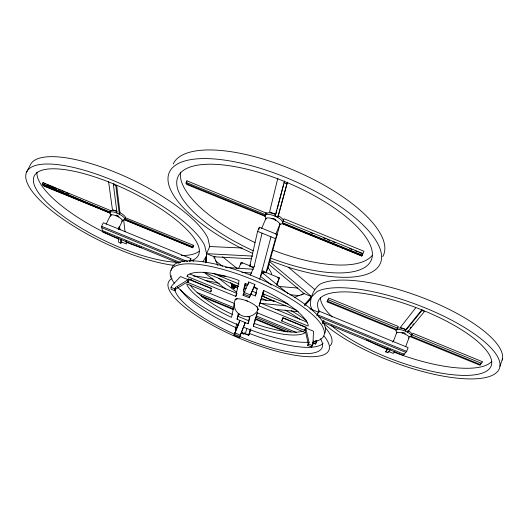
<?xml version="1.0" encoding="UTF-8"?>
<svg xmlns="http://www.w3.org/2000/svg" width="529" height="529" viewBox="0 0 529 529"><rect width="100%" height="100%" fill="white"/><g stroke="black" fill="none" stroke-linecap="round" stroke-linejoin="round"><path stroke-width="0.79" d="M171.052 287.359L171.046 289.184L174.854 290.758L175.516 289.303L175.549 287.472L188.119 279.696L180.475 276.555L171.713 285.898L171.052 287.359L174.887 288.933L174.854 290.758M125.518 217.776L193.316 245.231L193.264 246.038L192.629 247.46L124.718 219.68M502.239 360.123A100.55 31.641 20.3 0 0 430.639 300.935A100.55 31.641 20.3 0 0 320.164 284.099C313.485 289.158 309.796 297.774 310.642 306.079A100.781 31.032 20.4 0 0 312.328 309.908M265.055 215.634L266.008 212.975L265.055 215.634L186.135 183.556L186.175 182.452L186.922 180.839L267.052 213.399M186.83 183.219L186.777 184.502L265.201 216.381M186.922 180.839L186.135 183.556M312.923 343.982L313.538 331.214L305.802 328.033L309.042 342.382L307.673 345.411L311.535 346.998L312.923 343.982L311.535 346.998M205.847 262.774L206.575 253.669L209.755 246.534L207.831 238.024A99.28 30.874 25.8 0 0 115.368 172.302A99.28 30.874 25.8 0 0 30.08 165.405L26.45 172.434M278.036 215.561L280.033 216.791A9.509 3.465 23.3 0 1 283.313 220.494L283.279 221.122L362.854 253.457L362.193 255.117L282.585 222.755L282.618 222.134A9.515 3.452 23.3 0 0 270.908 214.761A9.515 3.452 23.3 0 0 266.332 218.57M187.967 282.486L188.172 278.757L211.21 288.212L210.754 291.849L187.967 282.486L189.256 279.603L211.263 288.642M190.129 261.359L190.857 258.602L103.32 222.729L101.601 226.286L102.566 231.96L179.007 263.316M192.629 247.46L193.316 245.231M205.774 262.847L206.171 256.267L203.037 261.822M193.039 245.959L192.92 247.843L125.604 220.295M205.92 262.734L206.575 253.669L204.584 245.277A99.505 30.272 25.7 0 0 82.352 169.71A99.505 30.272 25.7 0 0 38.63 198.924A99.505 30.272 25.7 0 0 174.418 265.432M233.758 287.538L234.321 287.591L234.433 286.414L233.659 286.202L232.925 287.895L233.633 288.054L234.268 286.599L234.235 287.902L234.975 287.148L234.413 287.102M42.472 184.647L42.578 183.993L42.624 185.262L109.946 212.803L109.972 213.266A8.252 2.519 25.7 0 0 111.54 215.243M213.947 258.066L214.172 256.777L206.575 253.669L252.783 256.096M240.84 264.526L241.277 262.338L253.384 267.29M235.822 296.379L239.068 280.482L234.4 278.783A66.509 18.925 23.1 0 0 187.769 275.159L187.107 276.376L235.822 296.379L236.78 294.17M248.842 321.632L247.956 323.722L237.058 319.238L238.314 313.624M244.848 291.671L243.36 291.062L245.079 283.379L248.121 284.628L248.736 281.997L254.879 284.509L254.218 287.128L249.219 297.767L243.056 295.242L248.736 281.997M237.058 319.238L238.896 313.578M243.36 291.062L244.656 288.047L245.701 283.399M239.445 337.469L245.231 322.604L239.445 337.469L234.036 335.234L239.782 320.362L239.458 321.744M236.787 323.483L235.345 329.838L236.165 327.914M238.4 316.329L238.936 313.942M253.794 267.806L249.734 266.14L257.583 231.365L259.382 227.212L277.222 234.473L275.444 238.639L265.994 272.792L261.928 271.132L259.779 279.272M258.84 229.606L259.382 227.212M266.133 214.152L266.378 213.127M250.396 275.113L254.125 266.424L262.047 233.183M277.824 178.247L269.585 211.95L275.794 214.476L275.087 216.123L277.745 217.201L278.446 215.554M249.219 297.767L254.879 284.509M244.424 332.695L244.014 334.262L242.13 333.482L242.639 332.291M275.087 216.123L284.542 180.964M276.006 213.676L276.839 210.482M277.256 208.889L283.709 184.158M247.956 323.722L249.622 317.393L247.532 316.54M250.799 294.117L255.269 295.949L257.266 288.378L254.218 287.128M245.357 333.964L246.785 328.549M249.033 320.032L249.847 316.931M270.98 236.82L262.291 269.764A4.417 1.402 23.2 0 1 261.564 270.226M262.563 271.073L260.546 276.369L271.324 285.078M277.745 217.201L287.419 182.128M278.386 215.779L287.201 182.922M235.676 299.196L237.065 298.607L235.094 299.95A12.451 11.922 13.7 0 0 241.898 315.694A12.451 11.922 13.7 0 0 258.106 309.399L257.147 306.86L258.106 309.399L257.464 310.126L258.106 309.399M241.647 332.437L248.696 335.34L250.422 329.098M250.217 330.202L248.921 334.883L246.719 333.971M250.931 328.972L248.696 335.34M280.145 223.694L267.628 268.957L265.994 272.792M361.981 255.527L282.46 223.198L282.301 223.76L361.71 256.036L362.193 255.117M253.318 326.281L257.14 312.791L305.107 332.503L303.977 333.462A66.509 18.925 23.1 0 1 257.504 327.828L253.318 326.281L257.722 312.156M259.091 305.934L263.475 290.487L268.064 292.583A66.509 18.925 23.1 0 1 308.123 324.568L308.123 326.069L259.091 305.934L263.892 290.514M276.971 285.25L279.319 277.897L264.156 271.694L263.217 273.896M499.945 366.24L502.55 358.609M410.154 336.669L479.968 365.235L480.649 364.673L481.165 363.185L411.635 334.738A8.12 2.519 20.4 0 0 409.367 331.425L408.064 330.671L407.509 332.152L424.43 311.535L421.937 310.516L405.274 331.088A8.12 2.506 20.4 0 0 397.94 329.461L396.135 330.083L327.081 301.861L327.669 300.412L328.813 298.065L398.324 326.492L396.624 329.448M405.637 346.773L408.943 337.886M322.802 322.3L403.263 355.303L403.812 353.822M403.263 355.303L406.708 351.362L408.104 347.619L318.842 311.045L318.299 312.183L310.014 308.791M281.706 321.004L282.949 317.678L306.179 327.22L304.684 330.446L281.706 321.004L282.936 317.876M390.296 349.59L387.757 352.724L385.608 351.838L387.645 348.551M387.757 352.724L388.279 351.342L393.298 353.398L394.859 351.527M393.278 341.708L396.618 332.84M262.549 273.149L263.429 270.861M361.71 256.036L363.998 251.275L283.954 218.755L282.585 222.755M322.485 323.821L323.96 320.138M312.533 342.812L315.562 344.055L316.362 342.23L313.307 340.974M307.673 345.411L309.042 342.382M327.418 301.173L328.006 299.718L397.59 328.145L397.034 329.62L327.418 301.173L327.081 301.861M316.818 315.859L318.842 311.045M304.684 330.446L305.881 327.504L282.916 318.074M262.774 271.073L262.159 272.58L288.074 293.668M239.3 322.432L234.036 335.234M276.541 284.516L279.319 277.897L277.685 277.798M276.846 284.972L277.758 282.797M255.269 295.949L256.234 293.681M275.781 234.116L279.808 224.68M243.056 295.242L243.505 294.197M261.643 228.356L265.71 218.946M249.734 266.14L250.554 264.229M238.744 268.177L241.277 262.338L242.553 263.389M232.086 285.25L231.444 286.738L232.006 286.791L232.648 285.296L231.775 284.741L233.289 285.528L231.775 284.741M232.337 284.787L231.689 284.939M231.596 286.863L232.244 285.369L232.806 285.415L232.158 286.91L231.444 286.738M232.244 285.369L233.289 285.528M232.119 287.267L232.846 285.574L233.408 285.62L232.925 287.234L233.362 287.849L232.119 287.267L233.362 287.849M232.681 287.313L233.408 285.62M232.8 287.796L233.448 287.644M232.925 287.895L233.487 287.941L234.221 286.249M235.233 287.035L234.453 286.817L235.233 287.035L234.499 288.728L233.937 288.682L234.975 287.148M210.754 291.849L211.388 290.401M214.351 257.934L214.979 256.512M187.107 276.376L187.769 274.915M174.887 288.933L175.549 287.472M189.561 261.485L190.857 258.602M118.119 237.488L118.767 242.394L120.87 243.254L121.498 241.938L121.187 239.492M118.232 229.56L122.265 221.115M125.518 217.512L124.368 220.031A8.252 2.519 25.7 0 1 122.04 220.176M116.744 185.745L119.99 212.777L119.316 214.185L115.818 185.6L113.391 184.614L113.88 183.616M106.084 224.316L110.501 215.158M110.568 210.549L43.028 182.644L42.32 184.032L109.893 211.95L110.568 210.549L111.07 210.621A8.246 2.526 25.7 0 1 115.071 210.793L116.969 211.402M110.978 210.721L110.303 212.122L109.893 211.95M243.73 293.674L244.742 291.585M316.077 342.766L317.023 340.974L315.502 340.345M315.562 344.055L315.846 343.526L312.784 342.263M42.578 183.993L42.386 184.33L109.946 212.803M235.094 299.95L235.689 299.143M415.688 307.871L400.407 327.391L405.829 329.607L422.016 309.564M392.71 342.197L393.721 340.927M385.608 351.838L388.134 348.677M304.757 305.253L311.72 296.696L317.155 291.499A100.781 31.032 20.4 0 1 459.595 324.561A100.781 31.032 20.4 0 1 469.044 378.916A100.781 31.032 20.4 0 1 322.505 322.26M410.114 328.159L411.145 326.909M412.686 325.024L413.711 323.768M265.763 214L267.542 212.87A9.509 3.465 23.3 0 1 275.794 214.476M263.31 296.286L263.964 295.526L263.839 294.435L262.939 293.099M255.084 319.093L255.454 318.689L287.558 331.895M304.301 304.849L311.72 296.696L269.287 261.326M304.902 305.412L310.695 299.05M282.46 223.198L281.924 223.78A9.515 3.452 23.3 0 1 279.676 224.25M234.321 287.591L235.015 286.87M480.484 363.747L482.765 361.849L412.878 333.263L411.093 336.213L409.241 336.808M175.516 289.303L188.02 281.56M301.146 295.056L304.056 293.562L311.72 296.696M294.243 297.45L304.056 293.562L268.547 264.064M397.352 328.185L398.496 327.987A8.12 2.519 20.4 0 1 405.829 329.607L405.274 331.088L408.811 332.906A8.12 2.506 20.4 0 1 411.093 336.213L480.649 364.673M209.755 246.534L242.282 248.008M251.282 258.8L214.172 256.777L217.855 265.558M225.4 267.363L253.338 269.254M241.859 272.329L251.718 273.03M219.026 275.768L225.486 276.257M278.889 286.467L297.814 288.041M232.641 285.68L233.567 285.746M234.433 286.414L233.659 286.202M234.235 287.902L233.673 287.855M289.925 294.752L299.791 295.638M261.557 299.731L274.452 300.961M260.863 303.362L285.839 305.822M275.397 309.346L298.323 311.693M244.987 284.9L247.512 285.29M269.697 260.572L288.953 267.476A114.912 41.612 23.3 0 0 368.554 230.737A114.912 41.612 23.3 0 0 193.462 159.236A114.912 41.612 23.3 0 0 239.068 247.103L252.855 253.437M254.489 323.49L258.681 325.037A66.449 19.097 23.1 0 0 303.17 331.22M238.281 286.606L236.813 286.044A87.146 23.937 23 0 0 232.039 284.47M54.467 188.899L42.32 184.032L109.926 212.526L110.396 212.023A8.252 2.519 25.7 0 1 116.287 212.81L120.182 214.635A8.252 2.519 25.7 0 1 124.837 218.814L192.675 246.653M283.789 182.723L286.658 183.887M310.668 232.747L312.963 233.679M323.662 238.024L325.957 238.956M327.484 239.577L329.772 240.51M332.834 241.753L335.122 242.685M349.643 248.584L351.937 249.516M354.992 250.759L357.287 251.692M358.814 252.313L362.636 253.867M186.175 182.452L265.3 214.609M282.387 223.456L361.856 255.765M257.583 231.365L275.444 238.639M116.863 211.369L112.419 209.55L108.577 181.612M43.953 186.063L110.151 213.154M190.777 259.924L193.759 261.147M101.601 226.286L187.709 261.584M317.36 314.735L406.708 351.362M101.846 227.721L184.588 261.643M213.048 273.314L239.088 283.987M263.561 294.025L288.193 304.122M405.836 352.36L320.673 317.44A4.153 1.23 21.9 0 0 318.67 316.798M244.656 288.047L246.137 288.655M252.088 291.095L256.552 292.927M102.328 230.558L180.667 262.688M238.48 286.401L203.83 272.184L225.79 289.085M262.88 296.405L297.047 310.417M322.617 320.905L404.116 354.324M121.498 241.938L126.398 243.948L126.034 240.708M244.021 292.385L250.204 294.924M243.347 293.952L249.536 296.491M189.944 274.075L237.098 293.43M260.341 302.972L307.065 322.154M256.386 316.044L296.557 332.556M197.132 292.55L233.639 307.561M255.996 317.407L291.148 331.862M201.132 295.698L233.851 309.154M201.833 296.637L233.725 309.749M254.952 319.126L286.01 331.901M308.44 343.876L312.322 345.477M238.248 316.454L249.133 320.938M234.856 332.853L240.278 335.088M234.261 334.249L239.69 336.484M45.368 183.907L43.028 182.644M46.889 184.548L56.748 188.701M58.269 189.342L60.544 190.301M62.065 190.943L64.34 191.901M65.854 192.543L68.889 193.819M232.747 314.543L228.64 312.679A66.449 19.097 23.1 0 1 190.123 285.078M253.417 287.168L257.22 288.993M119.99 212.777L120.857 213.227A8.246 2.526 25.7 0 1 125.512 217.406L125.518 217.498M218.669 278.274L236.608 292.167M230.465 282.645L237.495 288.12M215.634 260.87L222.649 266.418M222.577 256.823L237.164 268.507M284.767 301.966L286.685 303.507M288.226 267.105L314.682 289.429M116.585 215.224L117.669 216.308M268.124 267.601L271.046 272.342L271.615 274.564M305.054 329.646L308.275 343.923M113.391 184.614L117.028 213.121M118.8 227.027L119.111 229.46M120.354 239.201L120.87 243.254M119.561 226.472L119.964 229.731M123.647 219.654L125.023 231.801M254.178 266.841A4.417 1.402 23.2 0 1 254.125 266.424M317.744 313.657A4.146 1.243 21.9 0 1 317.757 313.313M265.783 219.74A7.618 2.744 23.3 0 1 273.46 219.112A7.618 2.744 23.3 0 1 279.378 225.268M396.486 333.356A6.692 2.05 20.4 0 1 404.149 333.68A6.692 2.05 20.4 0 1 408.375 338.223M116.135 215.799A1.653 0.503 25.7 0 1 116.38 215.191A1.653 0.503 25.7 0 1 118.311 215.984A1.653 0.503 25.7 0 1 118.734 216.857M272.065 218.841A1.904 0.688 23.3 0 1 274.214 218.781A1.904 0.688 23.3 0 1 275.245 220.315M397.18 332.437A8.12 2.506 20.4 0 1 396.128 330.089M402.278 332.999A1.673 0.516 20.4 0 1 402.543 332.391A1.673 0.516 20.4 0 1 404.566 333.032A1.673 0.516 20.4 0 1 405.002 333.865M237.005 298.812A12.451 3.538 23.1 0 1 247.453 301.153A12.451 3.538 23.1 0 1 257.041 307.038M246.137 300.207A12.451 3.273 38.6 0 1 247.453 301.153M491.785 361.433A92.112 28.969 20.4 0 1 393.88 352.109M387.797 349.689A92.112 28.969 20.4 0 1 366.544 339.876M332.238 316.911A92.112 28.969 20.4 0 1 320.422 297.41M319.675 312.044A92.324 28.407 20.4 0 1 420.588 309.346A92.324 28.407 20.4 0 1 476.874 374.486A92.324 28.407 20.4 0 1 331.352 325.553M173.221 163.924A114.608 42.399 23.3 0 1 298.085 172.084A114.608 42.399 23.3 0 1 382.692 256.71M372.158 255.52A104.973 38.802 23.3 0 1 273.043 250.204M255.051 242.566A104.973 38.802 23.3 0 1 180.627 172.13M253.265 250.799A105.251 38.081 23.3 0 1 198.573 165.015A105.251 38.081 23.3 0 1 363.674 234.241A105.251 38.081 23.3 0 1 270.603 258.066M199.063 251.249A90.948 28.268 25.8 0 1 181.262 255.52M141.613 247.77A90.948 28.268 25.8 0 1 126.405 242.282M118.919 239.194A90.948 28.268 25.8 0 1 103.413 231.966M102.692 231.609A90.948 28.268 25.8 0 1 36.944 172.216M176.441 262.239A91.153 27.72 25.7 0 1 39.701 194.427A91.153 27.72 25.7 0 1 118.126 185.864A91.153 27.72 25.7 0 1 191.551 260.585M170.946 277.156A86.974 24.42 23 0 1 171.363 275.794M325.381 327.775A86.974 24.42 23 0 1 330.241 345.708M323.1 343.4A79.687 22.363 23 0 1 249.602 333.495M236.198 327.821A79.687 22.363 23 0 1 180.601 289.753M324.012 336.027A87.146 23.937 23 0 1 250.653 342.766A87.146 23.937 23 0 1 172.07 278.366M193.515 275.966A87.146 23.937 23 0 1 213.445 279.299M263.277 296.432A87.146 23.937 23 0 1 273.632 301.279M291.082 310.616A87.146 23.937 23 0 1 306.324 320.409M320.481 338.719A79.846 21.92 23 0 1 239.597 336.457M234.373 334.169A79.846 21.92 23 0 1 174.715 289.27M188.245 279.398A79.846 21.92 23 0 1 191.524 279.299M205.146 280.489A79.846 21.92 23 0 1 219.29 283.392M262.424 298.587A79.846 21.92 23 0 1 266.953 300.664M285.131 310.047A79.846 21.92 23 0 1 299.705 319.159M110.673 216.368A6.606 2.004 25.7 0 1 116.869 216.143A6.606 2.004 25.7 0 1 121.73 221.426M171.475 270.385A83.146 23.911 23.1 0 1 254.31 276.641A83.146 23.911 23.1 0 1 324.733 333.323M174.312 283.174A83.218 23.699 23.1 0 1 255.54 280.839A83.218 23.699 23.1 0 1 313.241 341.807M308.129 342.296A83.218 23.699 23.1 0 1 243.565 327.2M238.367 325.051A83.218 23.699 23.1 0 1 177.46 286.976M234.387 303.441L231.55 317.321L227.444 315.456A66.509 18.925 23.1 0 1 187.22 285.468L186.724 283.855L234.387 303.441"/></g></svg>
